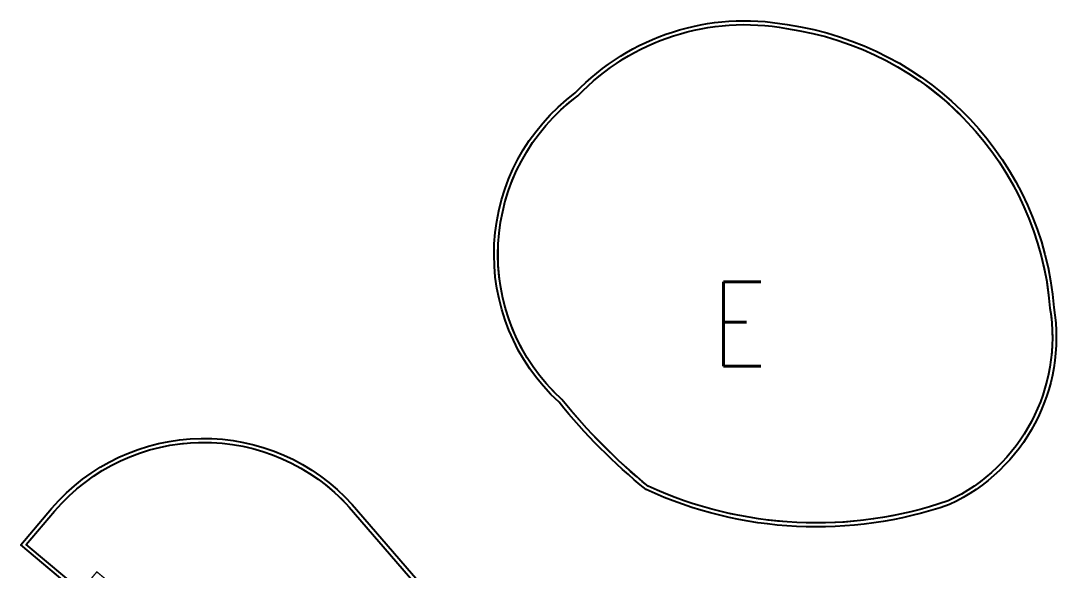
# Model space of a CAD drawing. Header units: millimetres. Extents: x 833779156 to 834921471, y 817530835 to 818378701.
# Drawn here: x 833819794 to 833829645, y 817938510 to 817943739 of the extents above; entities that cross this region are included whole.
import ezdxf
from ezdxf.enums import TextEntityAlignment as Align

# ---------------------------------------------------------------- set-up
doc = ezdxf.new("R2010")
doc.units = ezdxf.units.MM
doc.header["$LTSCALE"] = 1000
doc.header["$MEASUREMENT"] = 0
doc.linetypes.add('N132X01M - Default$0$R_WKCD_LB - Model$0$DIVIDE', pattern=[1.25, 0.5, -0.25, 0, -0.25, 0, -0.25])
doc.layers.add('MGD047', color=2, linetype='Continuous')
doc.layers.add('VPA050_Marks', color=1, linetype='Continuous')
doc.styles.get("Standard").update_dxf_attribs({"font": 'txt.shx', "width": 0.8})

msp = doc.modelspace()

# ---------------------------------------------------------------- linework, layer by layer
at = {"color": 252, "ltscale": 500}
for points in [[(833825068.6373, 817943051.64039, -0.2526137807), (833827084.48145, 817943701.33737, -0.350748374), (833829622.7639, 817941009.32618, -0.3356543661), (833828630.70474, 817939134.66896, -0.1931738136), (833825742.51115, 817939277.39304, -0.0517190047), (833824914.70524, 817940108.23226, -0.470620708)], [(833825093.5471, 817943023.43189, -0.253089655), (833827078.43238, 817943664.31986, -0.3509742017), (833829585.51186, 817941004.75337, -0.3355772814), (833828616.60572, 817939169.47248, -0.1927190539), (833825762.51095, 817939309.47425, -0.0516288921), (833824942.13817, 817940133.94654, -0.4715940703), (833825093.5471, 817943023.43189)]]:
    msp.add_lwpolyline(points, format="xyb", close=True, dxfattribs=at)
for points in [[(833820412.41056, 817938232.84043), (833819793.63851, 817938752.05182), (833820087.63377, 817939097.06904, -0.4538452758), (833822947.50401, 817939134.19234), (833824297.28555, 817937571.33358, -0.2717216999), (833824342.98109, 817937322.4489), (833823761.40346, 817935724.5775)], [(833820407.78842, 817938285.67164), (833819846.6886, 817938756.49029), (833820116.17665, 817939072.74716, -0.4537869578), (833822919.36135, 817939109.4058), (833824268.90505, 817937546.82242, -0.2717216999), (833824307.74262, 817937335.27466), (833823744.48206, 817935787.72901)]]:
    msp.add_lwpolyline(points, format="xyb", dxfattribs=at)
at = {"color": 252}
msp.add_lwpolyline([(833820469.86389, 817938184.63136), (833819795.52263, 817938750.47087)], dxfattribs=at)
at = {"layer": 'VPA050_Marks', "color": 2, "linetype": 'N132X01M - Default$0$R_WKCD_LB - Model$0$DIVIDE', "const_width": 12.5}
for points in [[(833825093.5471, 817943023.43189, -0.253089655), (833827078.43238, 817943664.31986, -0.3509742017), (833829585.51186, 817941004.75337, -0.3355772814), (833828616.60572, 817939169.47248, -0.1927190539), (833825762.51095, 817939309.47425, -0.0516288921), (833824942.13817, 817940133.94654, -0.4715940703), (833825093.5471, 817943023.43189)], [(833819846.6886, 817938756.49029), (833820116.17665, 817939072.74716, -0.4537869578), (833822919.36135, 817939109.4058), (833824268.90505, 817937546.82242, -0.2717216999), (833824307.74262, 817937335.27466), (833823744.48206, 817935787.72901), (833820518.13084, 817938494.95879), (833820465.90434, 817938432.71768), (833820504.20657, 817938400.5783), (833820407.78842, 817938285.67164)]]:
    msp.add_lwpolyline(points, format="xyb", close=True, dxfattribs=at)

# ---------------------------------------------------------------- texts
at = {"layer": 'MGD047', "width": 0.8}
msp.add_text('E', height=800, dxfattribs=at).set_placement((833826628.815, 817940852.77165), align=Align.MIDDLE)

doc.saveas('drawing.dxf')
